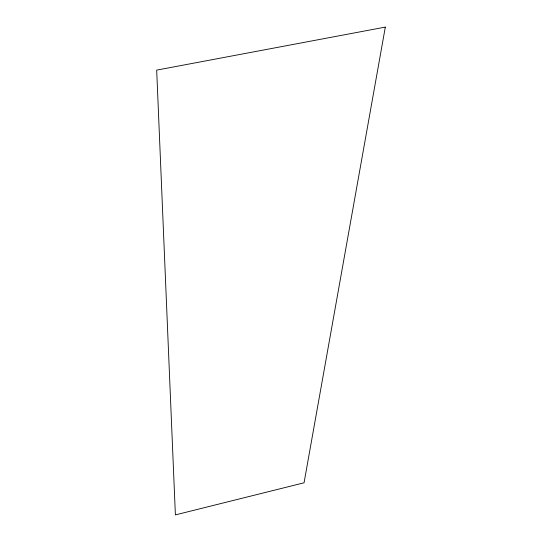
<?xml version="1.0" encoding="UTF-8"?>
<svg xmlns="http://www.w3.org/2000/svg" width="542" height="542" viewBox="0 0 542 542"><rect width="100%" height="100%" fill="white"/><g stroke="black" fill="none" stroke-linecap="round" stroke-linejoin="round"><path stroke-width="0.81" d="M385.321 27.1L304.055 482.8L175.391 514.9L156.679 70.121L385.321 27.1"/></g></svg>
